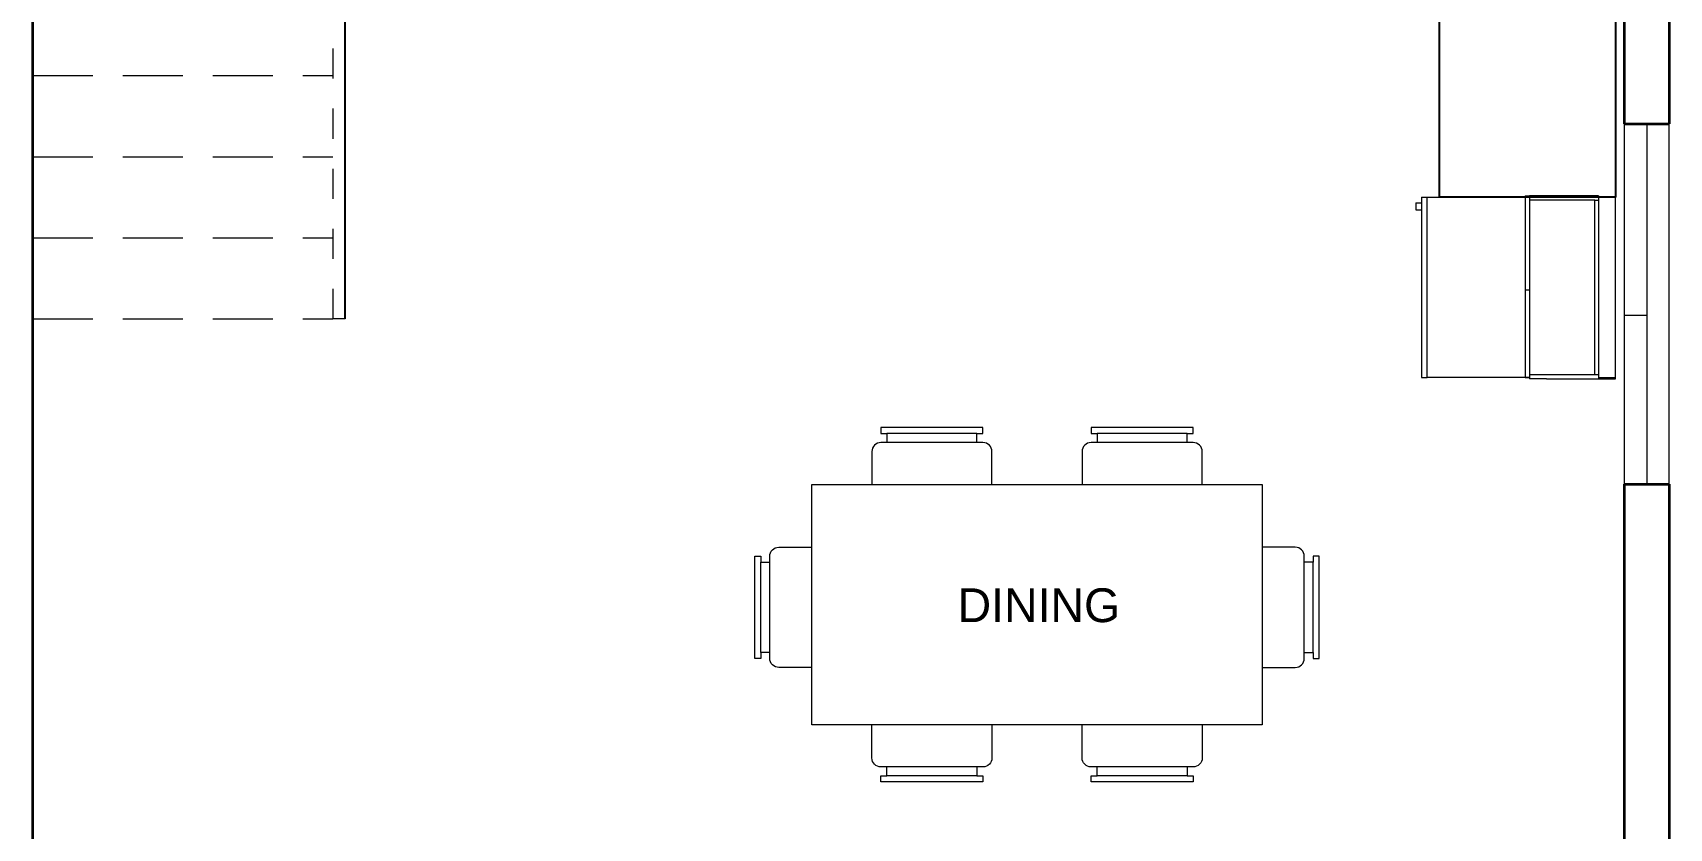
# Model space of a CAD drawing. Header units: inches. Extents: x 347.6 to 376.3, y -51.1 to -35.7.
# Drawn here: x 352.48 to 357.93, y -43.48 to -40.83 of the extents above; entities that cross this region are included whole.
import ezdxf
from ezdxf.enums import TextEntityAlignment as Align

# ---------------------------------------------------------------- set-up
doc = ezdxf.new("R2010")
doc.units = ezdxf.units.IN
doc.header["$LTSCALE"] = 0.4
doc.header["$MEASUREMENT"] = 0
doc.linetypes.add('DASHED', pattern=[0.75, 0.5, -0.25])
doc.linetypes.add('Overhead', pattern=[0.003969, 0.002381, -0.001587])
doc.layers.get('0').update_dxf_attribs({"lineweight": 13})
doc.layers.add('10-MUEBLES', color=4, linetype='Continuous')
for name, color, linetype, lineweight in [('A-FLORHRM', 1, 'Continuous', 9), ('A-FLORSTM', 2, 'Continuous', 9), ('A-SECTMBM', 5, 'Overhead', 9), ('A-WALL', 7, 'Continuous', 35), ('CASCO', 86, 'Continuous', 5), ('inne_gulv', 252, 'Continuous', 15), ('MOBILIARIO', 4, 'Continuous', 9)]:
    doc.layers.add(name, color=color, linetype=linetype, lineweight=lineweight)
doc.styles.add('COTA50', font='swissci.ttf', dxfattribs={"height": 0.09})

# ---------------------------------------------------------------- blocks, each defined once
blk = doc.blocks.new('nev')
at = {"layer": 'MOBILIARIO'}
for p, q in [((-58.4688, 218.0892), (-58.4688, 218.0575)), ((-58.4688, 218.0892), (-58.4434, 218.0892)), ((-58.4434, 218.1131), (-58.418, 218.1131)), ((-58.4434, 218.1131), (-58.4434, 218.0892)), ((-58.4434, 218.0892), (-58.4434, 218.0575)), ((-58.418, 218.1131), (-57.9862, 218.1131)), ((-58.418, 217.3176), (-58.418, 218.1131)), ((-57.9862, 218.12), (-57.9672, 218.12)), ((-57.9862, 218.12), (-57.9862, 218.1131)), ((-57.9862, 218.1131), (-57.9862, 217.7041)), ((-57.6624, 218.12), (-57.9672, 218.12)), ((-57.9672, 218.12), (-57.9672, 218.101)), ((-57.6783, 218.101), (-57.9672, 218.101)), ((-57.9672, 218.101), (-57.9672, 217.7041)), ((-57.6783, 217.3309), (-57.6783, 218.101)), ((-57.6783, 218.101), (-57.6624, 218.101)), ((-57.6624, 218.12), (-57.6624, 218.1131)), ((-57.5862, 218.1131), (-57.6624, 218.1131)), ((-57.6624, 218.1131), (-57.6624, 218.101)), ((-57.6624, 218.101), (-57.6624, 217.3176)), ((-57.5862, 217.3176), (-57.5862, 218.1131)), ((-58.4688, 218.0575), (-58.4434, 218.0575)), ((-58.4434, 218.0575), (-58.4434, 217.3176)), ((-57.9862, 217.7041), (-57.9672, 217.7041)), ((-57.9862, 217.7041), (-57.9862, 217.3176)), ((-57.9672, 217.7041), (-57.9672, 217.3176)), ((-58.4434, 217.3176), (-58.418, 217.3176)), ((-57.9672, 217.3176), (-58.418, 217.3176)), ((-57.9862, 217.3182), (-57.9672, 217.3182)), ((-57.9672, 217.3309), (-57.6783, 217.3309)), ((-57.9672, 217.3309), (-57.9672, 217.3182)), ((-57.9672, 217.3182), (-57.9672, 217.3176)), ((-57.9672, 217.3176), (-57.9672, 217.3118)), ((-57.891, 217.3118), (-57.9672, 217.3118)), ((-57.891, 217.3118), (-57.6624, 217.3118)), ((-57.6783, 217.3309), (-57.6624, 217.3309)), ((-57.6624, 217.3309), (-57.6624, 217.3176)), ((-57.6624, 217.3176), (-57.5862, 217.3176)), ((-57.6624, 217.3176), (-57.6624, 217.3118)), ((-57.6624, 217.3118), (-57.5862, 217.3118)), ((-57.5862, 217.3118), (-57.5862, 217.3176))]:
    blk.add_line(p, q, dxfattribs=at)
blk = doc.blocks.new('M-Rec 13 6p')
for points in [[(-0.1449, 0.9259), (-0.1649, 0.9259), (-0.1649, 0.9459), (0.1751, 0.9459), (0.1751, 0.9259), (0.1551, 0.9259)], [(-0.1449, 0.8959), (-0.1449, 0.9259), (0.1551, 0.9259), (0.1551, 0.8959)], [(-0.5562, -0.4941), (-0.5562, -0.5141), (-0.5762, -0.5141), (-0.5762, -0.1741), (-0.5562, -0.1741), (-0.5562, -0.1941)], [(-0.5262, -0.4941), (-0.5562, -0.4941), (-0.5562, -0.1941), (-0.5262, -0.1941)], [(0.5538, -0.4941), (0.5838, -0.4941), (0.5838, -0.1941), (0.5538, -0.1941)], [(0.5838, -0.4941), (0.5838, -0.5141), (0.6038, -0.5141), (0.6038, -0.1741), (0.5838, -0.1741), (0.5838, -0.1941)], [(-0.1449, -0.9141), (-0.1649, -0.9141), (-0.1649, -0.9341), (0.1751, -0.9341), (0.1751, -0.9141), (0.1551, -0.9141)], [(-0.1449, -0.8841), (-0.1449, -0.9141), (0.1551, -0.9141), (0.1551, -0.8841)]]:
    blk.add_lwpolyline(points)
for points in [[(-0.1949, 0.7559), (-0.1949, 0.8659, -0.414238), (-0.1649, 0.8959), (0.1751, 0.8959, -0.414145), (0.2051, 0.8659), (0.2051, 0.7559)], [(-0.3862, -0.5441), (-0.4962, -0.5441, -0.414238), (-0.5262, -0.5141), (-0.5262, -0.1741, -0.414145), (-0.4962, -0.1441), (-0.3862, -0.1441)], [(0.4138, -0.5441), (0.5238, -0.5441, 0.414238), (0.5538, -0.5141), (0.5538, -0.1741, 0.414145), (0.5238, -0.1441), (0.4138, -0.1441)], [(-0.1949, -0.7441), (-0.1949, -0.8541, 0.414238), (-0.1649, -0.8841), (0.1751, -0.8841, 0.414145), (0.2051, -0.8541), (0.2051, -0.7441)]]:
    blk.add_lwpolyline(points, format="xyb")
blk.add_lwpolyline([(-0.3862, -0.7441), (-0.3862, 0.7559), (0.4138, 0.7559), (0.4138, -0.7441)], close=True)
at = {"elevation": -0.5245}
for points in [[(-0.3862, 0.1559), (-0.4962, 0.1559, -0.414238), (-0.5262, 0.1859), (-0.5262, 0.5259, -0.414145), (-0.4962, 0.5559), (-0.3862, 0.5559)], [(0.4138, 0.1559), (0.5238, 0.1559, 0.414238), (0.5538, 0.1859), (0.5538, 0.5259, 0.414145), (0.5238, 0.5559), (0.4138, 0.5559)]]:
    blk.add_lwpolyline(points, format="xyb", dxfattribs=at)
for points in [[(-0.5562, 0.2059), (-0.5562, 0.1859), (-0.5762, 0.1859), (-0.5762, 0.5259), (-0.5562, 0.5259), (-0.5562, 0.5059)], [(-0.5262, 0.2059), (-0.5562, 0.2059), (-0.5562, 0.5059), (-0.5262, 0.5059)], [(0.5538, 0.2059), (0.5838, 0.2059), (0.5838, 0.5059), (0.5538, 0.5059)], [(0.5838, 0.2059), (0.5838, 0.1859), (0.6038, 0.1859), (0.6038, 0.5259), (0.5838, 0.5259), (0.5838, 0.5059)]]:
    blk.add_lwpolyline(points, dxfattribs=at)
blk = doc.blocks.new('cutlin')
at = {"layer": 'A-FLORSTM'}
for p, q in [((195.2058, 0.5858), (194.8102, 0.8598)), ((195.4006, 0.6439), (195.2198, 0.383)), ((195.4146, 0.4411), (195.4006, 0.6439)), ((195.2198, 0.383), (195.2058, 0.5858)), ((195.8102, 0.1671), (195.4146, 0.4411))]:
    blk.add_line(p, q, dxfattribs=at)
blk = doc.blocks.new('eslcaeras')
at = {"layer": 'A-FLORHRM', "linetype": 'Overhead'}
for p, q in [((363.7935, -17.913), (363.7935, -20.613)), ((364.6935, -17.963), (364.6935, -17.913)), ((363.8335, -17.963), (363.8335, -20.613)), ((363.8335, -17.963), (364.6935, -17.963)), ((363.8335, -20.293), (363.8335, -18.543)), ((363.8335, -20.613), (363.7935, -20.613))]:
    blk.add_line(p, q, dxfattribs=at)
at = {"layer": 'A-SECTMBM'}
for p, q in [((362.7935, -16.9868), (364.3935, -16.9868)), ((363.8335, -17.913), (363.8335, -16.9868)), ((364.0935, -17.913), (364.0935, -16.9868)), ((364.3935, -17.913), (364.3935, -16.9868)), ((364.6935, -17.913), (364.6935, -16.9868)), ((362.7935, -17.913), (363.7935, -17.913)), ((363.7935, -17.913), (364.6935, -17.913)), ((362.7935, -18.183), (363.7935, -18.183)), ((362.7935, -18.453), (363.3971, -18.453)), ((363.3971, -18.453), (363.7935, -18.453)), ((362.7935, -18.723), (363.7935, -18.723)), ((362.7935, -18.993), (363.7935, -18.993))]:
    blk.add_line(p, q, dxfattribs=at)
at = {"layer": 'A-SECTMBM', "linetype": 'DASHED'}
for p, q in [((362.7935, -19.263), (363.7935, -19.263)), ((362.7935, -19.533), (363.7935, -19.533)), ((362.7935, -19.803), (363.7935, -19.803)), ((362.7935, -20.073), (363.7935, -20.073)), ((362.7935, -20.343), (363.7935, -20.343)), ((362.7935, -20.613), (363.7935, -20.613))]:
    blk.add_line(p, q, dxfattribs=at)
at = {"layer": 'A-WALL', "lineweight": 25}
for p, q in [((363.8335, -20.613), (363.8335, -17.963)), ((363.8335, -20.293), (363.8335, -20.243))]:
    blk.add_line(p, q, dxfattribs=at)
at = {"layer": 'A-FLORSTM', "rotation": 180}
blk.add_blockref('cutlin', (558.6038, -18.6851), dxfattribs=at)

msp = doc.modelspace()

# ---------------------------------------------------------------- linework, layer by layer
at = {"layer": '10-MUEBLES'}
msp.add_lwpolyline([(357.1645, -40.5832), (357.7509, -40.5832), (357.7509, -41.3761), (357.1645, -41.3761)], close=True, dxfattribs=at)
at = {"layer": 'A-WALL'}
for p, q in [((352.4795, -41.5072), (352.4795, -38.1548)), ((352.4795, -43.6522), (352.4795, -38.1548)), ((357.7795, -39.6674), (357.7795, -41.1312)), ((357.9295, -39.6674), (357.9295, -41.1312)), ((357.7795, -41.1312), (357.9295, -41.1312)), ((357.7795, -42.3312), (357.7795, -44.6522)), ((357.7795, -42.3312), (357.9295, -42.3312)), ((357.9295, -42.3312), (357.9295, -44.6522))]:
    msp.add_line(p, q, dxfattribs=at)
at = {"layer": 'inne_gulv'}
for p, q in [((357.7795, -41.1312), (357.7795, -42.3312)), ((357.8545, -41.1312), (357.8545, -42.3312)), ((357.9295, -42.3312), (357.9295, -41.1312)), ((357.8545, -41.7693), (357.7795, -41.7693))]:
    msp.add_line(p, q, dxfattribs=at)

# ---------------------------------------------------------------- block references
at = {"layer": 'A-WALL', "xscale": 0.754242614707664, "yscale": 0.754242614707664, "zscale": 0.754242614707664}
msp.add_blockref('nev', (401.1848, -205.8863), dxfattribs=at)
at = {"layer": 'inne_gulv'}
msp.add_blockref('eslcaeras', (-10.3141, -21.168), dxfattribs=at)
at = {"layer": 'MOBILIARIO', "rotation": 90}
msp.add_blockref('M-Rec 13 6p', (355.8299, -42.7462), dxfattribs=at)

# ---------------------------------------------------------------- texts
at = {"layer": 'CASCO', "style": 'COTA50', "width": 1.2}
msp.add_text('DINING', height=0.1125, dxfattribs=at).set_placement((355.8302, -42.734, 0.0985), align=Align.MIDDLE)

doc.saveas('drawing.dxf')
